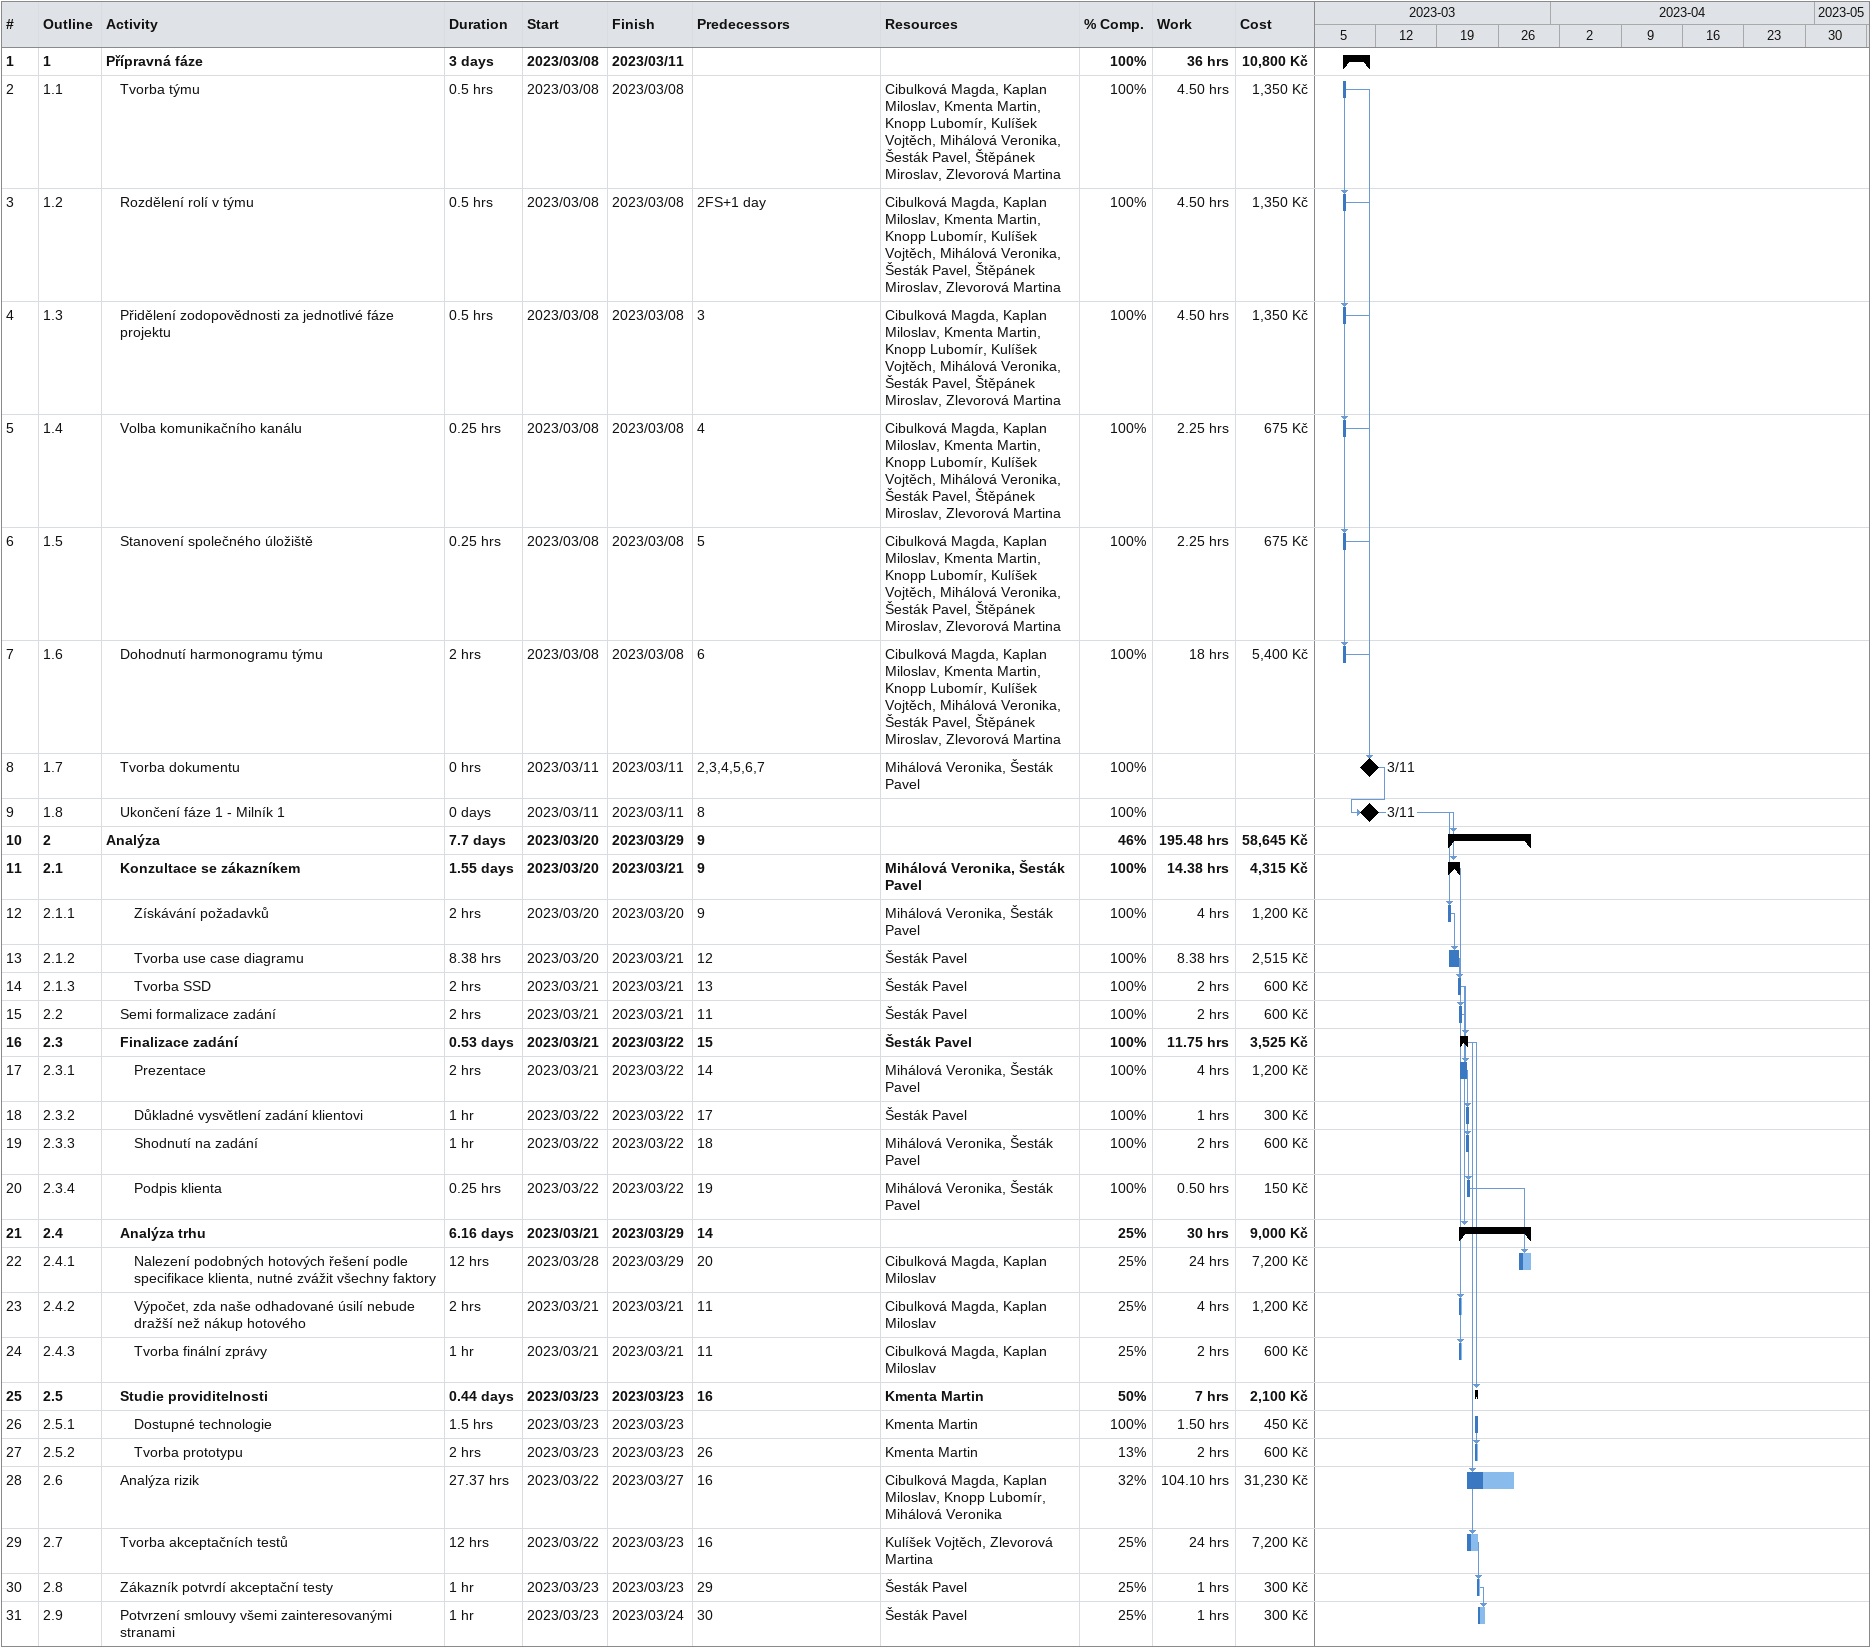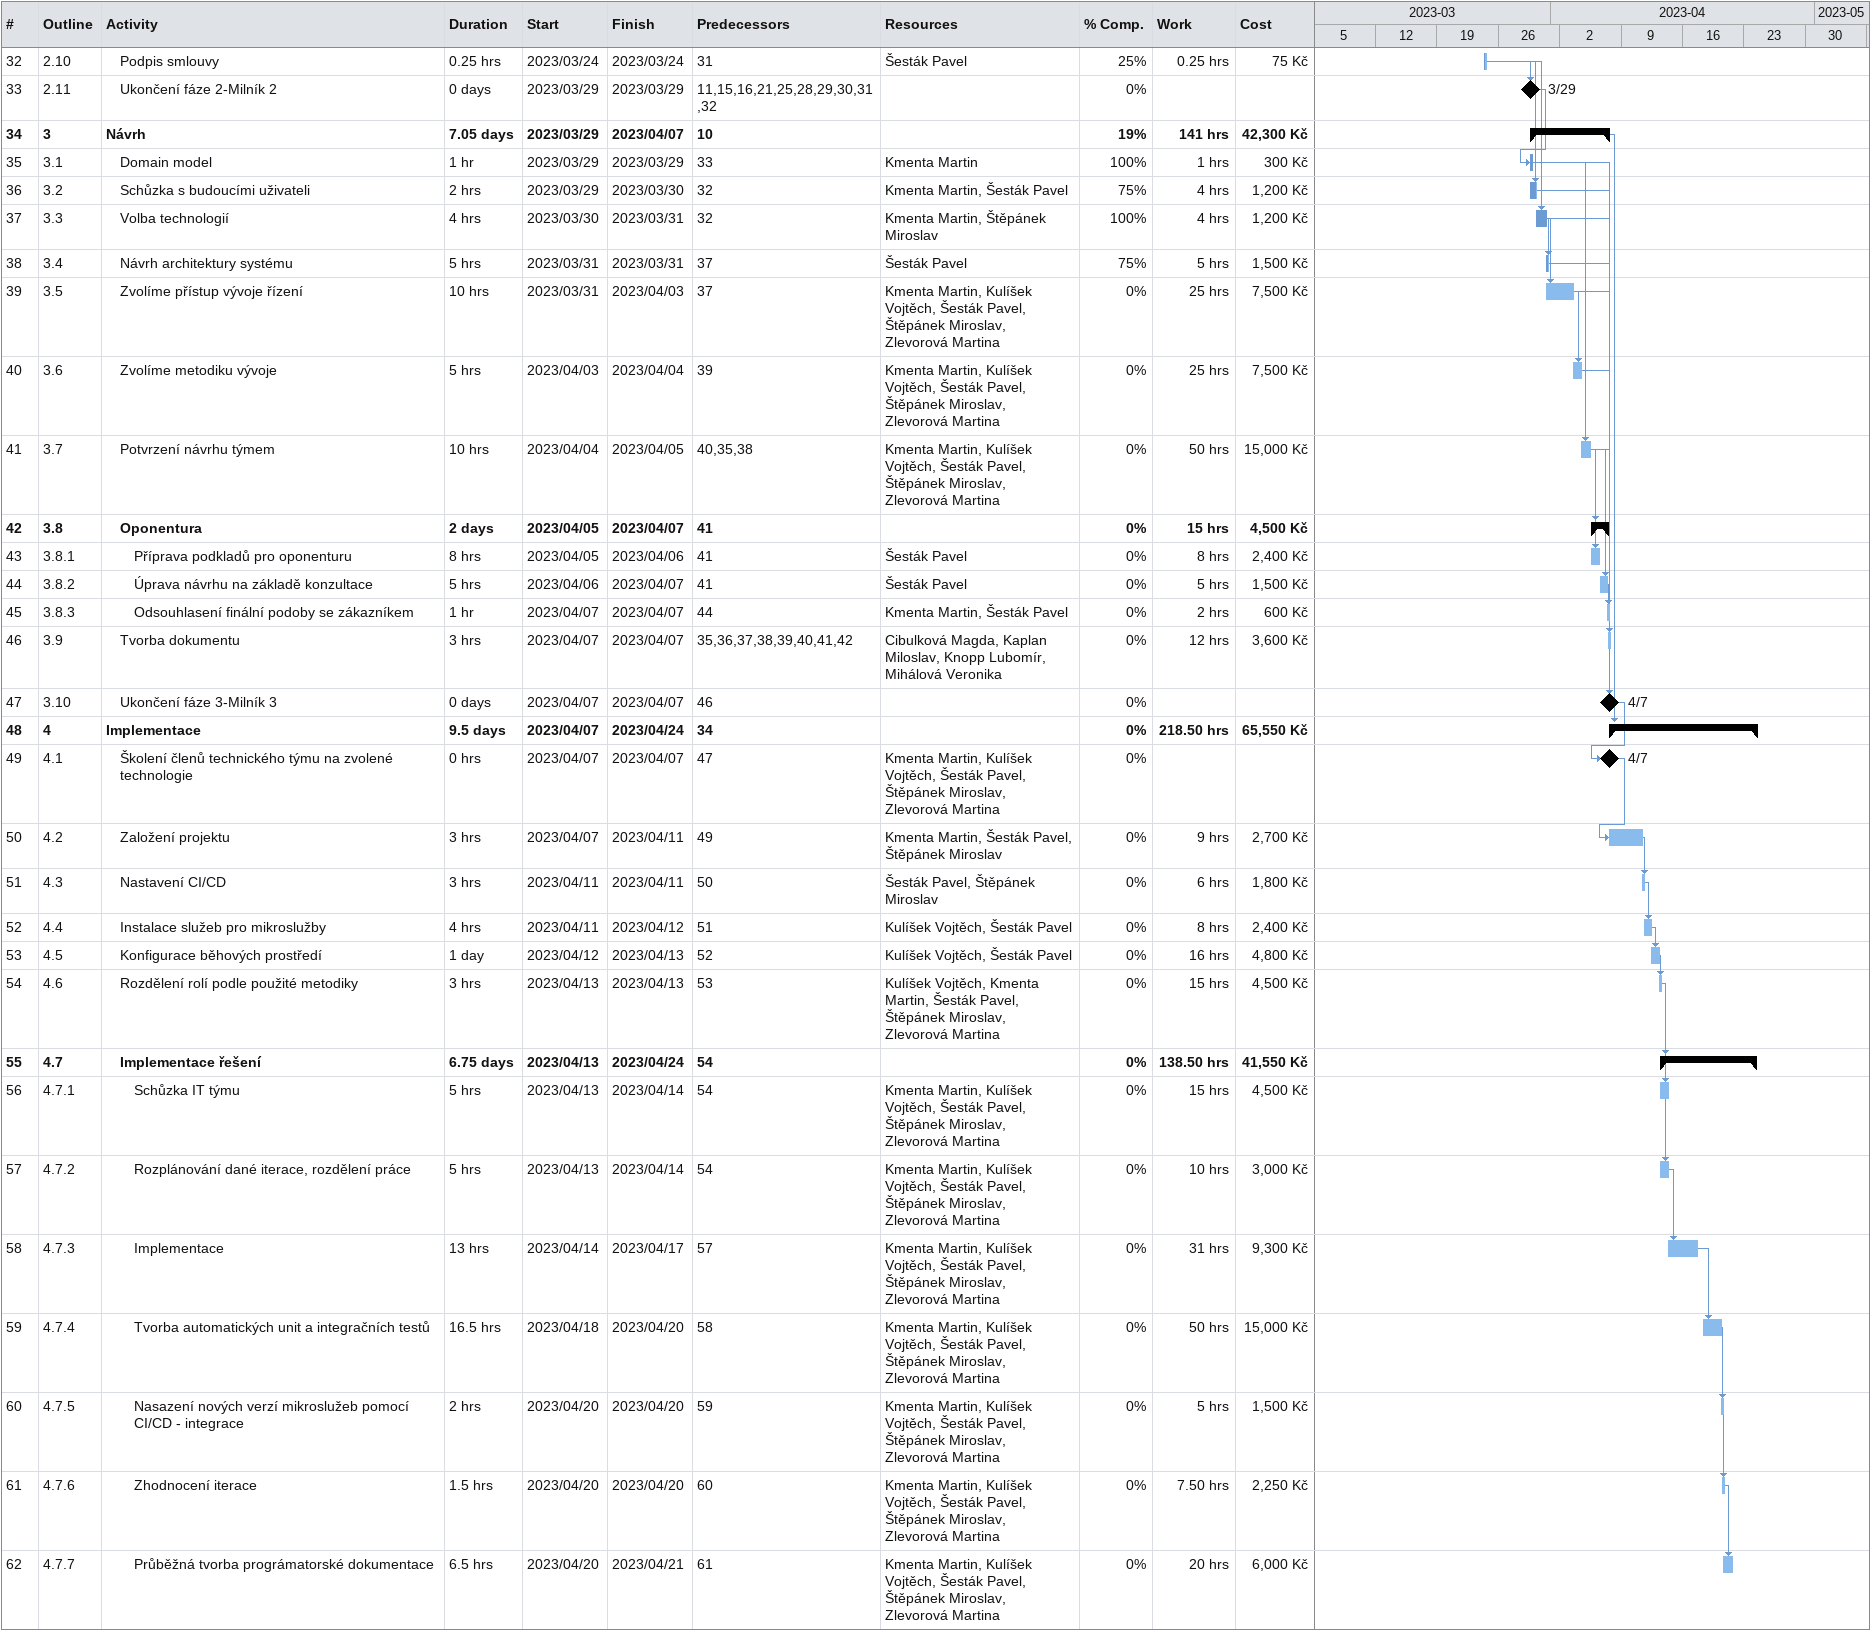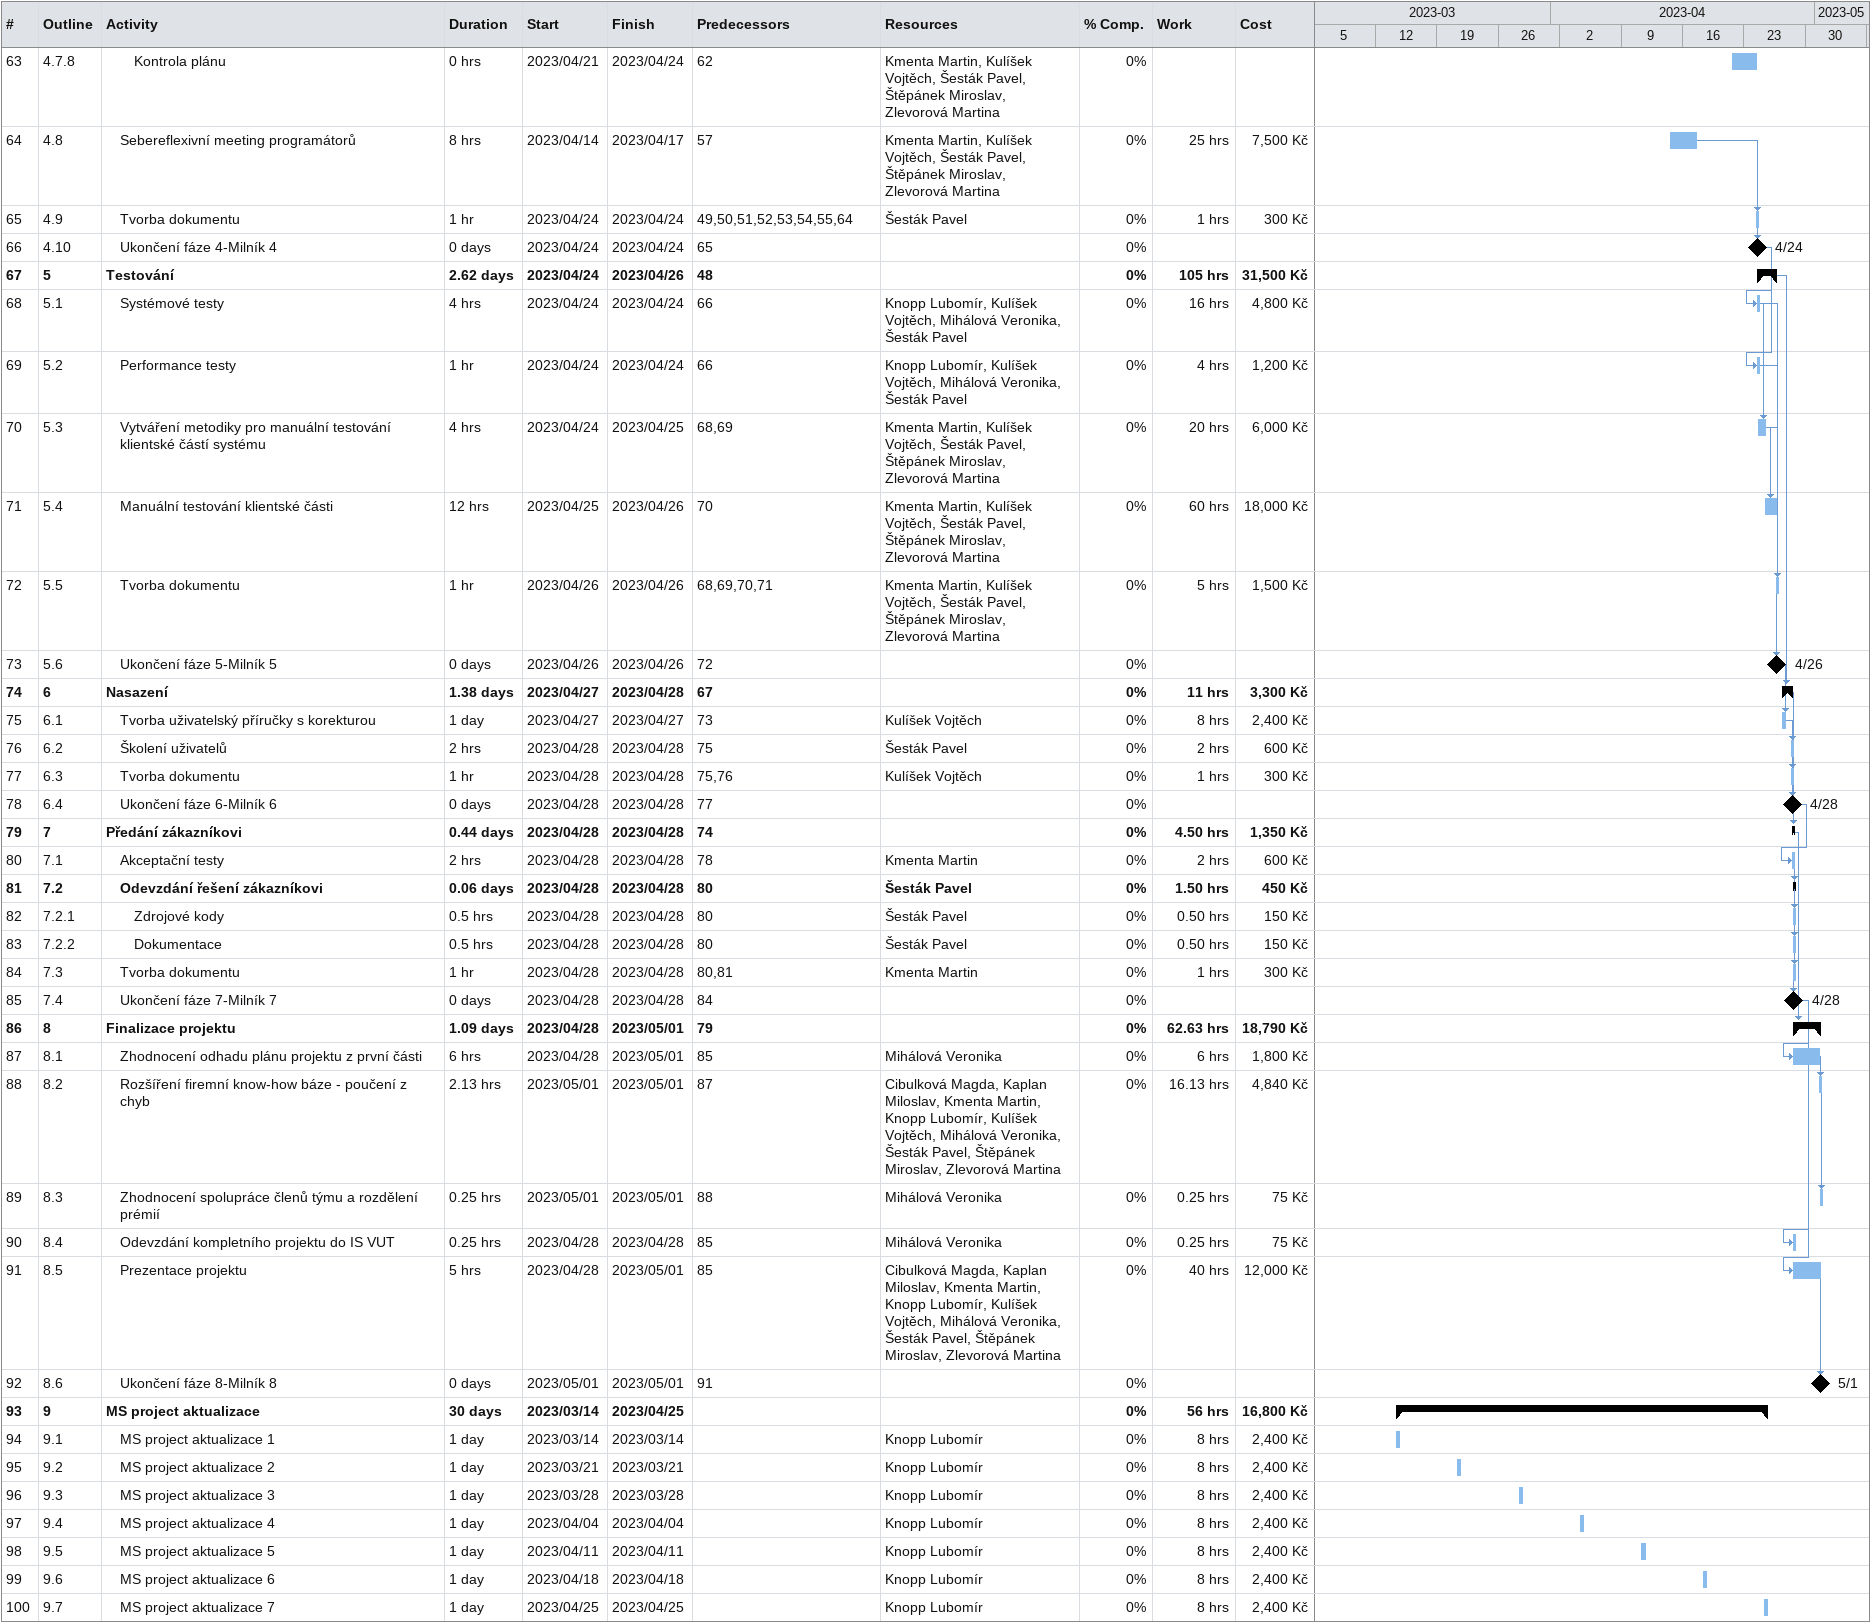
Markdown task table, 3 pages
| ID | WBS | Task | Duration | Start | Finish | Predecessors | Resources | % complete | Work (h) | Cost (Kč) |
|---|---|---|---|---|---|---|---|---|---|---|
| 1 | 1 | **Přípravná fáze** | 3d | 2023-03-08 | 2023-03-11 |  |  | 100 | 36 | 10800 |
| 2 | 1.1 | Tvorba týmu | 0.5h | 2023-03-08 | 2023-03-08 |  | Cibulková Magda, Kaplan Miloslav, Kmenta Martin, Knopp Lubomír, Kulíšek Vojtěch, Mihálová Veronika, Šesták Pavel, Štěpánek Miroslav, Zlevorová Martina | 100 | 4.50 | 1350 |
| 3 | 1.2 | Rozdělení rolí v týmu | 0.5h | 2023-03-08 | 2023-03-08 | 2FS+1d | Cibulková Magda, Kaplan Miloslav, Kmenta Martin, Knopp Lubomír, Kulíšek Vojtěch, Mihálová Veronika, Šesták Pavel, Štěpánek Miroslav, Zlevorová Martina | 100 | 4.50 | 1350 |
| 4 | 1.3 | Přidělení zodopovědnosti za jednotlivé fáze projektu | 0.5h | 2023-03-08 | 2023-03-08 | 3 | Cibulková Magda, Kaplan Miloslav, Kmenta Martin, Knopp Lubomír, Kulíšek Vojtěch, Mihálová Veronika, Šesták Pavel, Štěpánek Miroslav, Zlevorová Martina | 100 | 4.50 | 1350 |
| 5 | 1.4 | Volba komunikačního kanálu | 0.25h | 2023-03-08 | 2023-03-08 | 4 | Cibulková Magda, Kaplan Miloslav, Kmenta Martin, Knopp Lubomír, Kulíšek Vojtěch, Mihálová Veronika, Šesták Pavel, Štěpánek Miroslav, Zlevorová Martina | 100 | 2.25 | 675 |
| 6 | 1.5 | Stanovení společného úložiště | 0.25h | 2023-03-08 | 2023-03-08 | 5 | Cibulková Magda, Kaplan Miloslav, Kmenta Martin, Knopp Lubomír, Kulíšek Vojtěch, Mihálová Veronika, Šesták Pavel, Štěpánek Miroslav, Zlevorová Martina | 100 | 2.25 | 675 |
| 7 | 1.6 | Dohodnutí harmonogramu týmu | 2h | 2023-03-08 | 2023-03-08 | 6 | Cibulková Magda, Kaplan Miloslav, Kmenta Martin, Knopp Lubomír, Kulíšek Vojtěch, Mihálová Veronika, Šesták Pavel, Štěpánek Miroslav, Zlevorová Martina | 100 | 18 | 5400 |
| 8 | 1.7 | Tvorba dokumentu | 0h | 2023-03-11 | 2023-03-11 | 2, 3, 4, 5, 6, 7 | Mihálová Veronika, Šesták Pavel | 100 |  |  |
| 9 | 1.8 | Ukončení fáze 1 - Milník 1 | 0d | 2023-03-11 | 2023-03-11 | 8 |  | 100 |  |  |
| 10 | 2 | **Analýza** | 7.7d | 2023-03-20 | 2023-03-29 | 9 |  | 46 | 195.48 | 58645 |
| 11 | 2.1 | **Konzultace se zákazníkem** | 1.55d | 2023-03-20 | 2023-03-21 | 9 | Mihálová Veronika, Šesták Pavel | 100 | 14.38 | 4315 |
| 12 | 2.1.1 | Získávání požadavků | 2h | 2023-03-20 | 2023-03-20 | 9 | Mihálová Veronika, Šesták Pavel | 100 | 4 | 1200 |
| 13 | 2.1.2 | Tvorba use case diagramu | 8.38h | 2023-03-20 | 2023-03-21 | 12 | Šesták Pavel | 100 | 8.38 | 2515 |
| 14 | 2.1.3 | Tvorba SSD | 2h | 2023-03-21 | 2023-03-21 | 13 | Šesták Pavel | 100 | 2 | 600 |
| 15 | 2.2 | Semi formalizace zadání | 2h | 2023-03-21 | 2023-03-21 | 11 | Šesták Pavel | 100 | 2 | 600 |
| 16 | 2.3 | **Finalizace zadání** | 0.53d | 2023-03-21 | 2023-03-22 | 15 | Šesták Pavel | 100 | 11.75 | 3525 |
| 17 | 2.3.1 | Prezentace | 2h | 2023-03-21 | 2023-03-22 | 14 | Mihálová Veronika, Šesták Pavel | 100 | 4 | 1200 |
| 18 | 2.3.2 | Důkladné vysvětlení zadání klientovi | 1h | 2023-03-22 | 2023-03-22 | 17 | Šesták Pavel | 100 | 1 | 300 |
| 19 | 2.3.3 | Shodnutí na zadání | 1h | 2023-03-22 | 2023-03-22 | 18 | Mihálová Veronika, Šesták Pavel | 100 | 2 | 600 |
| 20 | 2.3.4 | Podpis klienta | 0.25h | 2023-03-22 | 2023-03-22 | 19 | Mihálová Veronika, Šesták Pavel | 100 | 0.50 | 150 |
| 21 | 2.4 | **Analýza trhu** | 6.16d | 2023-03-21 | 2023-03-29 | 14 |  | 25 | 30 | 9000 |
| 22 | 2.4.1 | Nalezení podobných hotových řešení podle specifikace klienta, nutné zvážit všechny faktory | 12h | 2023-03-28 | 2023-03-29 | 20 | Cibulková Magda, Kaplan Miloslav | 25 | 24 | 7200 |
| 23 | 2.4.2 | Výpočet, zda naše odhadované úsilí nebude dražší než nákup hotového | 2h | 2023-03-21 | 2023-03-21 | 11 | Cibulková Magda, Kaplan Miloslav | 25 | 4 | 1200 |
| 24 | 2.4.3 | Tvorba finální zprávy | 1h | 2023-03-21 | 2023-03-21 | 11 | Cibulková Magda, Kaplan Miloslav | 25 | 2 | 600 |
| 25 | 2.5 | **Studie providitelnosti** | 0.44d | 2023-03-23 | 2023-03-23 | 16 | Kmenta Martin | 50 | 7 | 2100 |
| 26 | 2.5.1 | Dostupné technologie | 1.5h | 2023-03-23 | 2023-03-23 |  | Kmenta Martin | 100 | 1.50 | 450 |
| 27 | 2.5.2 | Tvorba prototypu | 2h | 2023-03-23 | 2023-03-23 | 26 | Kmenta Martin | 13 | 2 | 600 |
| 28 | 2.6 | Analýza rizik | 27.37h | 2023-03-22 | 2023-03-27 | 16 | Cibulková Magda, Kaplan Miloslav, Knopp Lubomír, Mihálová Veronika | 32 | 104.10 | 31230 |
| 29 | 2.7 | Tvorba akceptačních testů | 12h | 2023-03-22 | 2023-03-23 | 16 | Kulíšek Vojtěch, Zlevorová Martina | 25 | 24 | 7200 |
| 30 | 2.8 | Zákazník potvrdí akceptační testy | 1h | 2023-03-23 | 2023-03-23 | 29 | Šesták Pavel | 25 | 1 | 300 |
| 31 | 2.9 | Potvrzení smlouvy všemi zainteresovanými stranami | 1h | 2023-03-23 | 2023-03-24 | 30 | Šesták Pavel | 25 | 1 | 300 |
| 32 | 2.10 | Podpis smlouvy | 0.25h | 2023-03-24 | 2023-03-24 | 31 | Šesták Pavel | 25 | 0.25 | 75 |
| 33 | 2.11 | Ukončení fáze 2-Milník 2 | 0d | 2023-03-29 | 2023-03-29 | 11, 15, 16, 21, 25, 28, 29, 30, 31, 32 |  | 0 |  |  |
| 34 | 3 | **Návrh** | 7.05d | 2023-03-29 | 2023-04-07 | 10 |  | 19 | 141 | 42300 |
| 35 | 3.1 | Domain model | 1h | 2023-03-29 | 2023-03-29 | 33 | Kmenta Martin | 100 | 1 | 300 |
| 36 | 3.2 | Schůzka s budoucími uživateli | 2h | 2023-03-29 | 2023-03-30 | 32 | Kmenta Martin, Šesták Pavel | 75 | 4 | 1200 |
| 37 | 3.3 | Volba technologií | 4h | 2023-03-30 | 2023-03-31 | 32 | Kmenta Martin, Štěpánek Miroslav | 100 | 4 | 1200 |
| 38 | 3.4 | Návrh architektury systému | 5h | 2023-03-31 | 2023-03-31 | 37 | Šesták Pavel | 75 | 5 | 1500 |
| 39 | 3.5 | Zvolíme přístup vývoje řízení | 10h | 2023-03-31 | 2023-04-03 | 37 | Kmenta Martin, Kulíšek Vojtěch, Šesták Pavel, Štěpánek Miroslav, Zlevorová Martina | 0 | 25 | 7500 |
| 40 | 3.6 | Zvolíme metodiku vývoje | 5h | 2023-04-03 | 2023-04-04 | 39 | Kmenta Martin, Kulíšek Vojtěch, Šesták Pavel, Štěpánek Miroslav, Zlevorová Martina | 0 | 25 | 7500 |
| 41 | 3.7 | Potvrzení návrhu týmem | 10h | 2023-04-04 | 2023-04-05 | 40, 35, 38 | Kmenta Martin, Kulíšek Vojtěch, Šesták Pavel, Štěpánek Miroslav, Zlevorová Martina | 0 | 50 | 15000 |
| 42 | 3.8 | **Oponentura** | 2d | 2023-04-05 | 2023-04-07 | 41 |  | 0 | 15 | 4500 |
| 43 | 3.8.1 | Příprava podkladů pro oponenturu | 8h | 2023-04-05 | 2023-04-06 | 41 | Šesták Pavel | 0 | 8 | 2400 |
| 44 | 3.8.2 | Úprava návrhu na základě konzultace | 5h | 2023-04-06 | 2023-04-07 | 41 | Šesták Pavel | 0 | 5 | 1500 |
| 45 | 3.8.3 | Odsouhlasení finální podoby se zákazníkem | 1h | 2023-04-07 | 2023-04-07 | 44 | Kmenta Martin, Šesták Pavel | 0 | 2 | 600 |
| 46 | 3.9 | Tvorba dokumentu | 3h | 2023-04-07 | 2023-04-07 | 35, 36, 37, 38, 39, 40, 41, 42 | Cibulková Magda, Kaplan Miloslav, Knopp Lubomír, Mihálová Veronika | 0 | 12 | 3600 |
| 47 | 3.10 | Ukončení fáze 3-Milník 3 | 0d | 2023-04-07 | 2023-04-07 | 46 |  | 0 |  |  |
| 48 | 4 | **Implementace** | 9.5d | 2023-04-07 | 2023-04-24 | 34 |  | 0 | 218.50 | 65550 |
| 49 | 4.1 | Školení členů technického týmu na zvolené technologie | 0h | 2023-04-07 | 2023-04-07 | 47 | Kmenta Martin, Kulíšek Vojtěch, Šesták Pavel, Štěpánek Miroslav, Zlevorová Martina | 0 |  |  |
| 50 | 4.2 | Založení projektu | 3h | 2023-04-07 | 2023-04-11 | 49 | Kmenta Martin, Šesták Pavel, Štěpánek Miroslav | 0 | 9 | 2700 |
| 51 | 4.3 | Nastavení CI/CD | 3h | 2023-04-11 | 2023-04-11 | 50 | Šesták Pavel, Štěpánek Miroslav | 0 | 6 | 1800 |
| 52 | 4.4 | Instalace služeb pro mikroslužby | 4h | 2023-04-11 | 2023-04-12 | 51 | Kulíšek Vojtěch, Šesták Pavel | 0 | 8 | 2400 |
| 53 | 4.5 | Konfigurace běhových prostředí | 1d | 2023-04-12 | 2023-04-13 | 52 | Kulíšek Vojtěch, Šesták Pavel | 0 | 16 | 4800 |
| 54 | 4.6 | Rozdělení rolí podle použité metodiky | 3h | 2023-04-13 | 2023-04-13 | 53 | Kulíšek Vojtěch, Kmenta Martin, Šesták Pavel, Štěpánek Miroslav, Zlevorová Martina | 0 | 15 | 4500 |
| 55 | 4.7 | **Implementace řešení** | 6.75d | 2023-04-13 | 2023-04-24 | 54 |  | 0 | 138.50 | 41550 |
| 56 | 4.7.1 | Schůzka IT týmu | 5h | 2023-04-13 | 2023-04-14 | 54 | Kmenta Martin, Kulíšek Vojtěch, Šesták Pavel, Štěpánek Miroslav, Zlevorová Martina | 0 | 15 | 4500 |
| 57 | 4.7.2 | Rozplánování dané iterace, rozdělení práce | 5h | 2023-04-13 | 2023-04-14 | 54 | Kmenta Martin, Kulíšek Vojtěch, Šesták Pavel, Štěpánek Miroslav, Zlevorová Martina | 0 | 10 | 3000 |
| 58 | 4.7.3 | Implementace | 13h | 2023-04-14 | 2023-04-17 | 57 | Kmenta Martin, Kulíšek Vojtěch, Šesták Pavel, Štěpánek Miroslav, Zlevorová Martina | 0 | 31 | 9300 |
| 59 | 4.7.4 | Tvorba automatických unit a integračních testů | 16.5h | 2023-04-18 | 2023-04-20 | 58 | Kmenta Martin, Kulíšek Vojtěch, Šesták Pavel, Štěpánek Miroslav, Zlevorová Martina | 0 | 50 | 15000 |
| 60 | 4.7.5 | Nasazení nových verzí mikroslužeb pomocí CI/CD - integrace | 2h | 2023-04-20 | 2023-04-20 | 59 | Kmenta Martin, Kulíšek Vojtěch, Šesták Pavel, Štěpánek Miroslav, Zlevorová Martina | 0 | 5 | 1500 |
| 61 | 4.7.6 | Zhodnocení iterace | 1.5h | 2023-04-20 | 2023-04-20 | 60 | Kmenta Martin, Kulíšek Vojtěch, Šesták Pavel, Štěpánek Miroslav, Zlevorová Martina | 0 | 7.50 | 2250 |
| 62 | 4.7.7 | Průběžná tvorba prográmatorské dokumentace | 6.5h | 2023-04-20 | 2023-04-21 | 61 | Kmenta Martin, Kulíšek Vojtěch, Šesták Pavel, Štěpánek Miroslav, Zlevorová Martina | 0 | 20 | 6000 |
| 63 | 4.7.8 | Kontrola plánu | 0h | 2023-04-21 | 2023-04-24 | 62 | Kmenta Martin, Kulíšek Vojtěch, Šesták Pavel, Štěpánek Miroslav, Zlevorová Martina | 0 |  |  |
| 64 | 4.8 | Sebereflexivní meeting programátorů | 8h | 2023-04-14 | 2023-04-17 | 57 | Kmenta Martin, Kulíšek Vojtěch, Šesták Pavel, Štěpánek Miroslav, Zlevorová Martina | 0 | 25 | 7500 |
| 65 | 4.9 | Tvorba dokumentu | 1h | 2023-04-24 | 2023-04-24 | 49, 50, 51, 52, 53, 54, 55, 64 | Šesták Pavel | 0 | 1 | 300 |
| 66 | 4.10 | Ukončení fáze 4-Milník 4 | 0d | 2023-04-24 | 2023-04-24 | 65 |  | 0 |  |  |
| 67 | 5 | **Testování** | 2.62d | 2023-04-24 | 2023-04-26 | 48 |  | 0 | 105 | 31500 |
| 68 | 5.1 | Systémové testy | 4h | 2023-04-24 | 2023-04-24 | 66 | Knopp Lubomír, Kulíšek Vojtěch, Mihálová Veronika, Šesták Pavel | 0 | 16 | 4800 |
| 69 | 5.2 | Performance testy | 1h | 2023-04-24 | 2023-04-24 | 66 | Knopp Lubomír, Kulíšek Vojtěch, Mihálová Veronika, Šesták Pavel | 0 | 4 | 1200 |
| 70 | 5.3 | Vytváření metodiky pro manuální testování klientské částí systému | 4h | 2023-04-24 | 2023-04-25 | 68, 69 | Kmenta Martin, Kulíšek Vojtěch, Šesták Pavel, Štěpánek Miroslav, Zlevorová Martina | 0 | 20 | 6000 |
| 71 | 5.4 | Manuální testování klientské části | 12h | 2023-04-25 | 2023-04-26 | 70 | Kmenta Martin, Kulíšek Vojtěch, Šesták Pavel, Štěpánek Miroslav, Zlevorová Martina | 0 | 60 | 18000 |
| 72 | 5.5 | Tvorba dokumentu | 1h | 2023-04-26 | 2023-04-26 | 68, 69, 70, 71 | Kmenta Martin, Kulíšek Vojtěch, Šesták Pavel, Štěpánek Miroslav, Zlevorová Martina | 0 | 5 | 1500 |
| 73 | 5.6 | Ukončení fáze 5-Milník 5 | 0d | 2023-04-26 | 2023-04-26 | 72 |  | 0 |  |  |
| 74 | 6 | **Nasazení** | 1.38d | 2023-04-27 | 2023-04-28 | 67 |  | 0 | 11 | 3300 |
| 75 | 6.1 | Tvorba uživatelský příručky s korekturou | 1d | 2023-04-27 | 2023-04-27 | 73 | Kulíšek Vojtěch | 0 | 8 | 2400 |
| 76 | 6.2 | Školení uživatelů | 2h | 2023-04-28 | 2023-04-28 | 75 | Šesták Pavel | 0 | 2 | 600 |
| 77 | 6.3 | Tvorba dokumentu | 1h | 2023-04-28 | 2023-04-28 | 75, 76 | Kulíšek Vojtěch | 0 | 1 | 300 |
| 78 | 6.4 | Ukončení fáze 6-Milník 6 | 0d | 2023-04-28 | 2023-04-28 | 77 |  | 0 |  |  |
| 79 | 7 | **Předání zákazníkovi** | 0.44d | 2023-04-28 | 2023-04-28 | 74 |  | 0 | 4.50 | 1350 |
| 80 | 7.1 | Akceptační testy | 2h | 2023-04-28 | 2023-04-28 | 78 | Kmenta Martin | 0 | 2 | 600 |
| 81 | 7.2 | **Odevzdání řešení zákazníkovi** | 0.06d | 2023-04-28 | 2023-04-28 | 80 | Šesták Pavel | 0 | 1.50 | 450 |
| 82 | 7.2.1 | Zdrojové kody | 0.5h | 2023-04-28 | 2023-04-28 | 80 | Šesták Pavel | 0 | 0.50 | 150 |
| 83 | 7.2.2 | Dokumentace | 0.5h | 2023-04-28 | 2023-04-28 | 80 | Šesták Pavel | 0 | 0.50 | 150 |
| 84 | 7.3 | Tvorba dokumentu | 1h | 2023-04-28 | 2023-04-28 | 80, 81 | Kmenta Martin | 0 | 1 | 300 |
| 85 | 7.4 | Ukončení fáze 7-Milník 7 | 0d | 2023-04-28 | 2023-04-28 | 84 |  | 0 |  |  |
| 86 | 8 | **Finalizace projektu** | 1.09d | 2023-04-28 | 2023-05-01 | 79 |  | 0 | 62.63 | 18790 |
| 87 | 8.1 | Zhodnocení odhadu plánu projektu z první části | 6h | 2023-04-28 | 2023-05-01 | 85 | Mihálová Veronika | 0 | 6 | 1800 |
| 88 | 8.2 | Rozšíření firemní know-how báze - poučení z chyb | 2.13h | 2023-05-01 | 2023-05-01 | 87 | Cibulková Magda, Kaplan Miloslav, Kmenta Martin, Knopp Lubomír, Kulíšek Vojtěch, Mihálová Veronika, Šesták Pavel, Štěpánek Miroslav, Zlevorová Martina | 0 | 16.13 | 4840 |
| 89 | 8.3 | Zhodnocení spolupráce členů týmu a rozdělení prémií | 0.25h | 2023-05-01 | 2023-05-01 | 88 | Mihálová Veronika | 0 | 0.25 | 75 |
| 90 | 8.4 | Odevzdání kompletního projektu do IS VUT | 0.25h | 2023-04-28 | 2023-04-28 | 85 | Mihálová Veronika | 0 | 0.25 | 75 |
| 91 | 8.5 | Prezentace projektu | 5h | 2023-04-28 | 2023-05-01 | 85 | Cibulková Magda, Kaplan Miloslav, Kmenta Martin, Knopp Lubomír, Kulíšek Vojtěch, Mihálová Veronika, Šesták Pavel, Štěpánek Miroslav, Zlevorová Martina | 0 | 40 | 12000 |
| 92 | 8.6 | Ukončení fáze 8-Milník 8 | 0d | 2023-05-01 | 2023-05-01 | 91 |  | 0 |  |  |
| 93 | 9 | **MS project aktualizace** | 30d | 2023-03-14 | 2023-04-25 |  |  | 0 | 56 | 16800 |
| 94 | 9.1 | MS project aktualizace 1 | 1d | 2023-03-14 | 2023-03-14 |  | Knopp Lubomír | 0 | 8 | 2400 |
| 95 | 9.2 | MS project aktualizace 2 | 1d | 2023-03-21 | 2023-03-21 |  | Knopp Lubomír | 0 | 8 | 2400 |
| 96 | 9.3 | MS project aktualizace 3 | 1d | 2023-03-28 | 2023-03-28 |  | Knopp Lubomír | 0 | 8 | 2400 |
| 97 | 9.4 | MS project aktualizace 4 | 1d | 2023-04-04 | 2023-04-04 |  | Knopp Lubomír | 0 | 8 | 2400 |
| 98 | 9.5 | MS project aktualizace 5 | 1d | 2023-04-11 | 2023-04-11 |  | Knopp Lubomír | 0 | 8 | 2400 |
| 99 | 9.6 | MS project aktualizace 6 | 1d | 2023-04-18 | 2023-04-18 |  | Knopp Lubomír | 0 | 8 | 2400 |
| 100 | 9.7 | MS project aktualizace 7 | 1d | 2023-04-25 | 2023-04-25 |  | Knopp Lubomír | 0 | 8 | 2400 |
